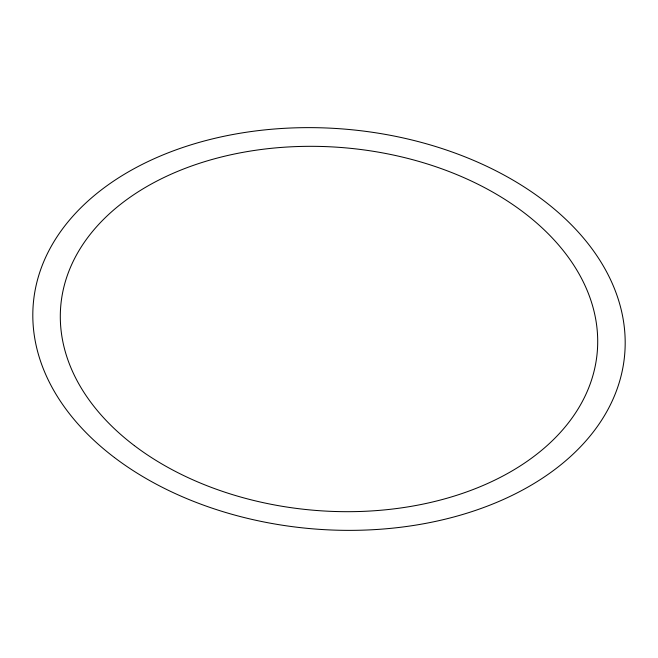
<?xml version="1.0" encoding="UTF-8"?>
<svg xmlns="http://www.w3.org/2000/svg" width="658" height="658" viewBox="0 0 658 658"><rect width="100%" height="100%" fill="white"/><g stroke="black" fill="none" stroke-linecap="round" stroke-linejoin="round"><path stroke-width="0.99" d="M114.451 457.54A296.783 200.501 4.9 0 0 613.116 398.97A296.783 200.501 4.9 0 0 259.425 130.49A296.783 200.501 4.9 0 0 114.451 457.54M134.364 445.614A269.237 181.896 4.9 0 0 586.755 392.472A269.237 181.896 4.9 0 0 265.881 148.914A269.237 181.896 4.9 0 0 134.364 445.614"/></g></svg>
